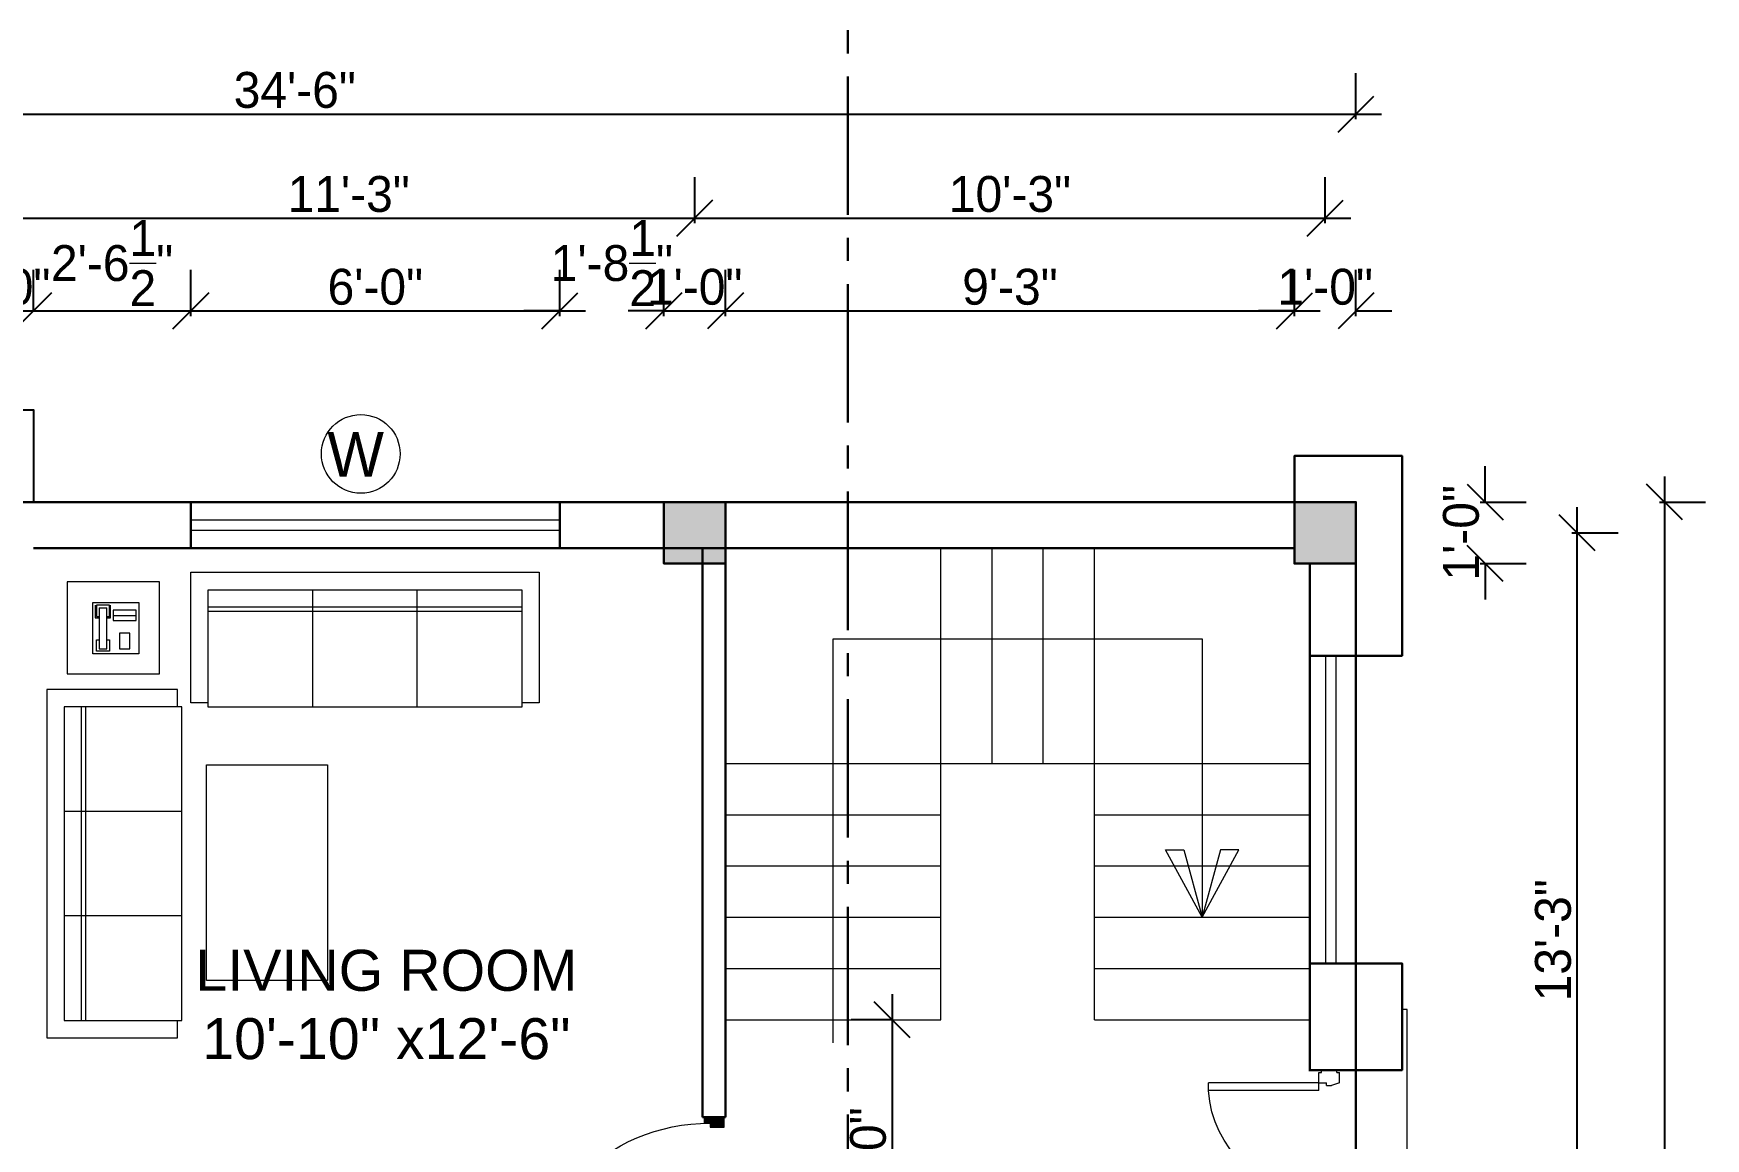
# Model space of a CAD drawing. Header units: inches. Extents: x 28835 to 36795, y -18828 to -9750.
# Drawn here: x 30231.9 to 30558.1, y -10194.8 to -9979.2 of the extents above; entities that cross this region are included whole.
import ezdxf

# ---------------------------------------------------------------- set-up
doc = ezdxf.new("R2010")
doc.units = ezdxf.units.IN
doc.header["$LTSCALE"] = 12
doc.header["$MEASUREMENT"] = 0
doc.linetypes.add('CENTER2', pattern=[1.125, 0.75, -0.125, 0.125, -0.125])
doc.layers.add('06. Text', color=114, linetype='Continuous')
doc.layers.add('door', color=8, linetype='Continuous')
for name, color, linetype, lineweight in [('colum', 250, 'Continuous', 30), ('dimention', 5, 'Continuous', 9), ('Door Window', 45, 'Continuous', 15), ('F-FURNITURE', 32, 'Continuous', 13), ('Ha2', 31, 'Continuous', 0), ('N_DOOR', 32, 'Continuous', 13), ('STAIRCASE', 6, 'Continuous', 9), ('Text', 7, 'Continuous', 5), ('Wall', 1, 'Continuous', 30), ('WIN', 140, 'Continuous', 15), ('window', 6, 'Continuous', 9)]:
    doc.layers.add(name, color=color, linetype=linetype, lineweight=lineweight)
doc.styles.add('Bijay', font='', dxfattribs={"height": 8})
doc.styles.add('KBS', font='GOTHIC.TTF')
doc.styles.add('Times', font='GOTHIC.TTF')
doc.styles.get('Bijay').set_extended_font_data('Serifa BT')
doc.dimstyles.new('D75', dxfattribs={"dimtxt": 7, "dimasz": 7, "dimexe": 8, "dimexo": 24, "dimgap": 1, "dimtad": 1, "dimdec": 1, "dimzin": 3, "dimdsep": 46, "dimlunit": 4, "dimtxsty": 'Times', "dimblk": 'OBLIQUE', "dimcen": 0, "dimdle": 5, "dimaunit": 1, "dimadec": 3, "dimazin": 0, "dimtfac": 1, "dimtdec": 1, "dimtix": 1, "dimtofl": 0, "dimtmove": 1, "dimatfit": 0, "dimldrblk": 'OBLIQUE', "dimfxl": 1, "dimfxlon": 1, "dimtolj": 1, "dimtzin": 0, "dimarcsym": 0})

# ---------------------------------------------------------------- blocks, each defined once
blk = doc.blocks.new('A$C14DB2C7F')
at = {"layer": 'Door Window'}
for p, q in [((2.5, 2), (2.5, 23.45)), ((4, 23.45), (2.5, 23.45)), ((4, 2), (4, 23.45)), ((44, 2), (44, 23.45)), ((44, 23.45), (45.5, 23.45)), ((45.5, 2), (45.5, 23.45)), ((0, -1.5), (0, 1.5)), ((0.5, 1.5), (0, 1.5)), ((0.5, 2), (0.5, 1.5)), ((2.5, 2), (0.5, 2)), ((2.5, 2), (2.5, 0.5)), ((4, 2), (2.5, 2)), ((3, 0.5), (2.5, 0.5)), ((3, 0.5), (3, -0.5)), ((44, 2), (45.5, 2)), ((45, 0.5), (45.5, 0.5)), ((45, 0.5), (45, -0.5)), ((45.5, 2), (45.5, 0.5)), ((45.5, 2), (47.5, 2)), ((47.5, 2), (47.5, 1.5)), ((47.5, 1.5), (48, 1.5)), ((48, -1.5), (48, 1.5)), ((0.5, -1.5), (0, -1.5)), ((0.5, -1.5), (0.5, -2)), ((2.5, -2), (0.5, -2)), ((2.5, -2), (3, -0.5)), ((45.5, -2), (45, -0.5)), ((45.5, -2), (47.5, -2)), ((47.5, -1.5), (47.5, -2)), ((47.5, -1.5), (48, -1.5))]:
    blk.add_line(p, q, dxfattribs=at)
for centre, start, end in [((2.5, 2), 0, 85.9994), ((45.5, 2), 94.0006, 180)]:
    blk.add_arc(centre, 21.5, start, end, dxfattribs=at)
blk = doc.blocks.new('D1000')
at = {"linetype": 'Continuous'}
for points in [[(30, 50), (30, 20), (50, 20), (50, -50), (0, -50), (0, 50)], [(970, 50), (970, 20), (950, 20), (950, -50), (1000, -50), (1000, 50)]]:
    blk.add_hatch(color=256, dxfattribs=at).paths.add_polyline_path(points)
at = {"color": 0, "linetype": 'Continuous'}
for p, q in [((950, 20), (950, 959.8)), ((970, 50), (970, 960))]:
    blk.add_line(p, q, dxfattribs=at)
at = {"linetype": 'Continuous'}
for points in [[(30, 50), (30, 20), (50, 20), (50, -50), (0, -50), (0, 50)], [(970, 50), (970, 20), (950, 20), (950, -50), (1000, -50), (1000, 50)]]:
    blk.add_lwpolyline(points, close=True, dxfattribs=at)
blk.add_arc((970, 20), 940, 90, 180, dxfattribs=at)
blk = doc.blocks.new('I_FURN_SOFA_LONG_P')
at = {"color": 0, "linetype": 'ByBlock'}
for p, q in [((40, 0), (-40, 0)), ((-40, 0), (-40, -30)), ((40, -30), (40, 0)), ((-36, -4), (-36, -31)), ((36, -4), (-36, -4)), ((-12, -31), (-12, -4)), ((12, -31), (12, -4)), ((36, -31), (36, -4)), ((-36, -8), (36, -8)), ((-36, -9), (36, -9)), ((-40, -30), (-36, -30)), ((36, -30), (40, -30)), ((-36, -31), (36, -31))]:
    blk.add_line(p, q, dxfattribs=at)
blk = doc.blocks.new('t1')
at = {"layer": 'F-FURNITURE', "ltscale": 0.3}
for p, q in [((167725.04, -53224.27), (167734.04, -53224.27)), ((167725.04, -53234.27), (167725.04, -53224.27)), ((167730.79, -53224.77), (167733.29, -53224.77)), ((167730.79, -53227.02), (167730.79, -53224.77)), ((167733.29, -53224.77), (167733.29, -53227.02)), ((167734.04, -53224.27), (167734.04, -53234.27)), ((167728.79, -53225.27), (167726.79, -53225.27)), ((167726.79, -53225.27), (167726.79, -53228.27)), ((167726.79, -53228.27), (167728.79, -53228.27)), ((167728.79, -53228.27), (167728.79, -53225.27)), ((167731.29, -53227.02), (167730.79, -53227.02)), ((167732.79, -53225.27), (167731.29, -53225.27)), ((167731.29, -53225.27), (167731.29, -53233.27)), ((167732.79, -53233.27), (167732.79, -53225.27)), ((167733.29, -53227.02), (167732.79, -53227.02)), ((167730.04, -53230.77), (167725.54, -53230.77)), ((167725.54, -53230.77), (167725.54, -53232.77)), ((167730.04, -53232.77), (167730.04, -53230.77)), ((167730.54, -53231.27), (167730.54, -53233.77)), ((167731.29, -53231.27), (167730.54, -53231.27)), ((167730.79, -53231.52), (167730.79, -53233.77)), ((167731.29, -53231.52), (167730.79, -53231.52)), ((167733.54, -53231.27), (167732.79, -53231.27)), ((167733.29, -53231.52), (167732.79, -53231.52)), ((167733.29, -53233.77), (167733.29, -53231.52)), ((167733.54, -53233.77), (167733.54, -53231.27)), ((167734.04, -53234.27), (167725.04, -53234.27)), ((167730.04, -53231.77), (167725.54, -53231.77)), ((167725.54, -53232.77), (167730.04, -53232.77)), ((167730.79, -53233.77), (167733.29, -53233.77)), ((167732.79, -53233.27), (167731.29, -53233.27))]:
    blk.add_line(p, q, dxfattribs=at)
blk.add_lwpolyline([(167739.01, -53220.34), (167721.01, -53220.34), (167721.01, -53238.34), (167739.01, -53238.34)], close=True, dxfattribs=at)
blk = doc.blocks.new('_Oblique')
at = {"color": 0, "linetype": 'ByBlock', "lineweight": -2}
blk.add_line((-0.5, -0.5), (0.5, 0.5), dxfattribs=at)
blk = doc.blocks.new('*D151')
at = {"layer": 'Defpoints', "color": 0, "ltscale": 12, "transparency": 16777216}
for p in [(30408.94, -10171.6), (30399.45, -10229.6), (30408.94, -10229.6)]:
    blk.add_point(p, dxfattribs=at)
at = {"layer": 'dimention', "color": 0, "lineweight": -2, "ltscale": 12, "transparency": 16777216}
for p, q in [((30399.45, -10166.6), (30399.45, -10234.6)), ((30399.45, -10171.6), (30391.45, -10171.6)), ((30399.45, -10229.6), (30391.45, -10229.6))]:
    blk.add_line(p, q, dxfattribs=at)
at = {"layer": 'dimention', "color": 0, "lineweight": -2, "ltscale": 12, "transparency": 16777216, "xscale": 7, "yscale": 7, "zscale": 7}
for p, rotation in [((30399.45, -10171.6), 90), ((30399.45, -10229.6), 270)]:
    blk.add_blockref('_Oblique', p, dxfattribs=dict(at, rotation=rotation))
at = {"layer": 'dimention', "color": 0, "ltscale": 12, "transparency": 16777216, "insert": (30394.78, -10200.6), "char_height": 7, "attachment_point": 5, "rotation": 90, "style": 'Times'}
blk.add_mtext('\\A1;4\'-10"', dxfattribs=at)
blk = doc.blocks.new('*D155')
at = {"layer": 'Defpoints', "color": 0, "ltscale": 12, "transparency": 16777216}
for p in [(30231.94, -10033.32), (30231.94, -10052.6), (30219.94, -10070.6)]:
    blk.add_point(p, dxfattribs=at)
at = {"layer": 'dimention', "color": 0, "lineweight": -2, "ltscale": 12, "transparency": 16777216}
for p, q in [((30219.94, -10034.32), (30219.94, -10025.32)), ((30231.94, -10033.32), (30231.94, -10025.32)), ((30219.94, -10033.32), (30212.94, -10033.32)), ((30231.94, -10033.32), (30238.94, -10033.32))]:
    blk.add_line(p, q, dxfattribs=at)
at = {"layer": 'dimention', "color": 0, "lineweight": -2, "ltscale": 12, "transparency": 16777216, "xscale": 7, "yscale": 7, "zscale": 7}
blk.add_blockref('_Oblique', (30219.94, -10033.32), dxfattribs=at)
at = {"layer": 'dimention', "color": 0, "lineweight": -2, "ltscale": 12, "transparency": 16777216, "xscale": 7, "yscale": 7, "zscale": 7, "rotation": 180}
blk.add_blockref('_Oblique', (30231.94, -10033.32), dxfattribs=at)
at = {"layer": 'dimention', "color": 0, "ltscale": 12, "transparency": 16777216, "insert": (30225.94, -10028.65), "char_height": 7, "attachment_point": 5, "style": 'Times'}
blk.add_mtext('\\A1;1\'-0"', dxfattribs=at)
blk = doc.blocks.new('*D138')
at = {"layer": 'Defpoints', "color": 0, "ltscale": 12, "transparency": 16777216}
for p in [(30262.64, -10033.32), (30231.94, -10052.6), (30262.64, -10070.6)]:
    blk.add_point(p, dxfattribs=at)
at = {"layer": 'dimention', "color": 0, "lineweight": -2, "ltscale": 12, "transparency": 16777216}
for p, q in [((30231.94, -10033.32), (30231.94, -10025.32)), ((30262.64, -10034.32), (30262.64, -10025.32)), ((30226.94, -10033.32), (30267.64, -10033.32))]:
    blk.add_line(p, q, dxfattribs=at)
at = {"layer": 'dimention', "color": 0, "lineweight": -2, "ltscale": 12, "transparency": 16777216, "xscale": 7, "yscale": 7, "zscale": 7, "rotation": 180}
blk.add_blockref('_Oblique', (30231.94, -10033.32), dxfattribs=at)
at = {"layer": 'dimention', "color": 0, "lineweight": -2, "ltscale": 12, "transparency": 16777216, "xscale": 7, "yscale": 7, "zscale": 7}
blk.add_blockref('_Oblique', (30262.64, -10033.32), dxfattribs=at)
at = {"layer": 'dimention', "color": 0, "ltscale": 12, "transparency": 16777216, "insert": (30247.29, -10023.98), "char_height": 7, "attachment_point": 5, "style": 'Times'}
blk.add_mtext('\\A1;2\'-6{\\H1x;\\S1/2;}"', dxfattribs=at)
blk = doc.blocks.new('*D139')
at = {"layer": 'Defpoints', "color": 0, "ltscale": 12, "transparency": 16777216}
for p in [(30334.64, -10033.32), (30262.64, -10070.6), (30334.64, -10070.6)]:
    blk.add_point(p, dxfattribs=at)
at = {"layer": 'dimention', "color": 0, "lineweight": -2, "ltscale": 12, "transparency": 16777216}
for p, q in [((30262.64, -10034.32), (30262.64, -10025.32)), ((30334.64, -10034.32), (30334.64, -10025.32)), ((30257.64, -10033.32), (30339.64, -10033.32))]:
    blk.add_line(p, q, dxfattribs=at)
at = {"layer": 'dimention', "color": 0, "lineweight": -2, "ltscale": 12, "transparency": 16777216, "xscale": 7, "yscale": 7, "zscale": 7, "rotation": 180}
blk.add_blockref('_Oblique', (30262.64, -10033.32), dxfattribs=at)
at = {"layer": 'dimention', "color": 0, "lineweight": -2, "ltscale": 12, "transparency": 16777216, "xscale": 7, "yscale": 7, "zscale": 7}
blk.add_blockref('_Oblique', (30334.64, -10033.32), dxfattribs=at)
at = {"layer": 'dimention', "color": 0, "ltscale": 12, "transparency": 16777216, "insert": (30298.64, -10028.65), "char_height": 7, "attachment_point": 5, "style": 'Times'}
blk.add_mtext('\\A1;6\'-0"', dxfattribs=at)
blk = doc.blocks.new('*D140')
at = {"layer": 'Defpoints', "color": 0, "ltscale": 12, "transparency": 16777216}
for p in [(30354.94, -10033.32), (30334.64, -10070.6), (30354.94, -10070.6)]:
    blk.add_point(p, dxfattribs=at)
at = {"layer": 'dimention', "color": 0, "lineweight": -2, "ltscale": 12, "transparency": 16777216}
for p, q in [((30334.64, -10034.32), (30334.64, -10025.32)), ((30354.94, -10034.32), (30354.94, -10025.32)), ((30334.64, -10033.32), (30327.64, -10033.32)), ((30354.94, -10033.32), (30361.94, -10033.32))]:
    blk.add_line(p, q, dxfattribs=at)
at = {"layer": 'dimention', "color": 0, "lineweight": -2, "ltscale": 12, "transparency": 16777216, "xscale": 7, "yscale": 7, "zscale": 7}
blk.add_blockref('_Oblique', (30334.64, -10033.32), dxfattribs=at)
at = {"layer": 'dimention', "color": 0, "lineweight": -2, "ltscale": 12, "transparency": 16777216, "xscale": 7, "yscale": 7, "zscale": 7, "rotation": 180}
blk.add_blockref('_Oblique', (30354.94, -10033.32), dxfattribs=at)
at = {"layer": 'dimention', "color": 0, "ltscale": 12, "transparency": 16777216, "insert": (30344.79, -10023.98), "char_height": 7, "attachment_point": 5, "style": 'Times'}
blk.add_mtext('\\A1;1\'-8{\\H1x;\\S1/2;}"', dxfattribs=at)
blk = doc.blocks.new('*D141')
at = {"layer": 'Defpoints', "color": 0, "ltscale": 12, "transparency": 16777216}
for p in [(30366.94, -10033.32), (30354.94, -10070.6), (30366.94, -10070.6)]:
    blk.add_point(p, dxfattribs=at)
at = {"layer": 'dimention', "color": 0, "lineweight": -2, "ltscale": 12, "transparency": 16777216}
for p, q in [((30354.94, -10034.32), (30354.94, -10025.32)), ((30366.94, -10034.32), (30366.94, -10025.32)), ((30354.94, -10033.32), (30347.94, -10033.32)), ((30366.94, -10033.32), (30373.94, -10033.32))]:
    blk.add_line(p, q, dxfattribs=at)
at = {"layer": 'dimention', "color": 0, "lineweight": -2, "ltscale": 12, "transparency": 16777216, "xscale": 7, "yscale": 7, "zscale": 7}
blk.add_blockref('_Oblique', (30354.94, -10033.32), dxfattribs=at)
at = {"layer": 'dimention', "color": 0, "lineweight": -2, "ltscale": 12, "transparency": 16777216, "xscale": 7, "yscale": 7, "zscale": 7, "rotation": 180}
blk.add_blockref('_Oblique', (30366.94, -10033.32), dxfattribs=at)
at = {"layer": 'dimention', "color": 0, "ltscale": 12, "transparency": 16777216, "insert": (30360.94, -10028.65), "char_height": 7, "attachment_point": 5, "style": 'Times'}
blk.add_mtext('\\A1;1\'-0"', dxfattribs=at)
blk = doc.blocks.new('*D142')
at = {"layer": 'Defpoints', "color": 0, "ltscale": 12, "transparency": 16777216}
for p in [(30477.94, -10033.32), (30366.94, -10070.6), (30477.94, -10070.6)]:
    blk.add_point(p, dxfattribs=at)
at = {"layer": 'dimention', "color": 0, "lineweight": -2, "ltscale": 12, "transparency": 16777216}
for p, q in [((30366.94, -10034.32), (30366.94, -10025.32)), ((30477.94, -10034.32), (30477.94, -10025.32)), ((30361.94, -10033.32), (30482.94, -10033.32))]:
    blk.add_line(p, q, dxfattribs=at)
at = {"layer": 'dimention', "color": 0, "lineweight": -2, "ltscale": 12, "transparency": 16777216, "xscale": 7, "yscale": 7, "zscale": 7, "rotation": 180}
blk.add_blockref('_Oblique', (30366.94, -10033.32), dxfattribs=at)
at = {"layer": 'dimention', "color": 0, "lineweight": -2, "ltscale": 12, "transparency": 16777216, "xscale": 7, "yscale": 7, "zscale": 7}
blk.add_blockref('_Oblique', (30477.94, -10033.32), dxfattribs=at)
at = {"layer": 'dimention', "color": 0, "ltscale": 12, "transparency": 16777216, "insert": (30422.44, -10028.65), "char_height": 7, "attachment_point": 5, "style": 'Times'}
blk.add_mtext('\\A1;9\'-3"', dxfattribs=at)
blk = doc.blocks.new('*D143')
at = {"layer": 'Defpoints', "color": 0, "ltscale": 12, "transparency": 16777216}
for p in [(30489.94, -10033.32), (30477.94, -10070.6), (30489.94, -10070.6)]:
    blk.add_point(p, dxfattribs=at)
at = {"layer": 'dimention', "color": 0, "lineweight": -2, "ltscale": 12, "transparency": 16777216}
for p, q in [((30477.94, -10034.32), (30477.94, -10025.32)), ((30489.94, -10034.32), (30489.94, -10025.32)), ((30477.94, -10033.32), (30470.94, -10033.32)), ((30489.94, -10033.32), (30496.94, -10033.32))]:
    blk.add_line(p, q, dxfattribs=at)
at = {"layer": 'dimention', "color": 0, "lineweight": -2, "ltscale": 12, "transparency": 16777216, "xscale": 7, "yscale": 7, "zscale": 7}
blk.add_blockref('_Oblique', (30477.94, -10033.32), dxfattribs=at)
at = {"layer": 'dimention', "color": 0, "lineweight": -2, "ltscale": 12, "transparency": 16777216, "xscale": 7, "yscale": 7, "zscale": 7, "rotation": 180}
blk.add_blockref('_Oblique', (30489.94, -10033.32), dxfattribs=at)
at = {"layer": 'dimention', "color": 0, "ltscale": 12, "transparency": 16777216, "insert": (30483.94, -10028.65), "char_height": 7, "attachment_point": 5, "style": 'Times'}
blk.add_mtext('\\A1;1\'-0"', dxfattribs=at)
blk = doc.blocks.new('*D145')
at = {"layer": 'Defpoints', "color": 0, "ltscale": 12, "transparency": 16777216}
for p in [(30360.94, -10015.22), (30225.94, -10070.6), (30360.94, -10070.6)]:
    blk.add_point(p, dxfattribs=at)
at = {"layer": 'dimention', "color": 0, "lineweight": -2, "ltscale": 12, "transparency": 16777216}
for p, q in [((30225.94, -10016.22), (30225.94, -10007.22)), ((30360.94, -10016.22), (30360.94, -10007.22)), ((30220.94, -10015.22), (30365.94, -10015.22))]:
    blk.add_line(p, q, dxfattribs=at)
at = {"layer": 'dimention', "color": 0, "lineweight": -2, "ltscale": 12, "transparency": 16777216, "xscale": 7, "yscale": 7, "zscale": 7, "rotation": 180}
blk.add_blockref('_Oblique', (30225.94, -10015.22), dxfattribs=at)
at = {"layer": 'dimention', "color": 0, "lineweight": -2, "ltscale": 12, "transparency": 16777216, "xscale": 7, "yscale": 7, "zscale": 7}
blk.add_blockref('_Oblique', (30360.94, -10015.22), dxfattribs=at)
at = {"layer": 'dimention', "color": 0, "ltscale": 12, "transparency": 16777216, "insert": (30293.44, -10010.55), "char_height": 7, "attachment_point": 5, "style": 'Times'}
blk.add_mtext('\\A1;11\'-3"', dxfattribs=at)
blk = doc.blocks.new('*D146')
at = {"layer": 'Defpoints', "color": 0, "ltscale": 12, "transparency": 16777216}
for p in [(30483.94, -10015.22), (30360.94, -10070.6), (30483.94, -10070.6)]:
    blk.add_point(p, dxfattribs=at)
at = {"layer": 'dimention', "color": 0, "lineweight": -2, "ltscale": 12, "transparency": 16777216}
for p, q in [((30360.94, -10016.22), (30360.94, -10007.22)), ((30483.94, -10016.22), (30483.94, -10007.22)), ((30355.94, -10015.22), (30488.94, -10015.22))]:
    blk.add_line(p, q, dxfattribs=at)
at = {"layer": 'dimention', "color": 0, "lineweight": -2, "ltscale": 12, "transparency": 16777216, "xscale": 7, "yscale": 7, "zscale": 7, "rotation": 180}
blk.add_blockref('_Oblique', (30360.94, -10015.22), dxfattribs=at)
at = {"layer": 'dimention', "color": 0, "lineweight": -2, "ltscale": 12, "transparency": 16777216, "xscale": 7, "yscale": 7, "zscale": 7}
blk.add_blockref('_Oblique', (30483.94, -10015.22), dxfattribs=at)
at = {"layer": 'dimention', "color": 0, "ltscale": 12, "transparency": 16777216, "insert": (30422.44, -10010.55), "char_height": 7, "attachment_point": 5, "style": 'Times'}
blk.add_mtext('\\A1;10\'-3"', dxfattribs=at)
blk = doc.blocks.new('*D118')
at = {"layer": 'Defpoints', "color": 0, "ltscale": 12, "transparency": 16777216}
for p in [(30489.94, -9994.93), (30489.94, -10070.6), (30075.92, -10171.1)]:
    blk.add_point(p, dxfattribs=at)
at = {"layer": 'dimention', "color": 0, "lineweight": -2, "ltscale": 12, "transparency": 16777216}
for p, q in [((30075.92, -9995.93), (30075.92, -9986.93)), ((30489.94, -9995.93), (30489.94, -9986.93)), ((30070.92, -9994.93), (30494.94, -9994.93))]:
    blk.add_line(p, q, dxfattribs=at)
at = {"layer": 'dimention', "color": 0, "lineweight": -2, "ltscale": 12, "transparency": 16777216, "xscale": 7, "yscale": 7, "zscale": 7, "rotation": 180}
blk.add_blockref('_Oblique', (30075.92, -9994.93), dxfattribs=at)
at = {"layer": 'dimention', "color": 0, "lineweight": -2, "ltscale": 12, "transparency": 16777216, "xscale": 7, "yscale": 7, "zscale": 7}
blk.add_blockref('_Oblique', (30489.94, -9994.93), dxfattribs=at)
at = {"layer": 'dimention', "color": 0, "ltscale": 12, "transparency": 16777216, "insert": (30282.93, -9990.25), "char_height": 7, "attachment_point": 5, "style": 'Times'}
blk.add_mtext('\\A1;34\'-6"', dxfattribs=at)
blk = doc.blocks.new('*D148')
at = {"layer": 'Defpoints', "color": 0, "ltscale": 12, "transparency": 16777216}
for p in [(30489.94, -10070.6), (30489.94, -10082.6), (30515.14, -10082.6)]:
    blk.add_point(p, dxfattribs=at)
at = {"layer": 'dimention', "color": 0, "lineweight": -2, "ltscale": 12, "transparency": 16777216}
for p, q in [((30515.14, -10070.6), (30515.14, -10063.6)), ((30514.14, -10070.6), (30523.14, -10070.6)), ((30514.14, -10082.6), (30523.14, -10082.6)), ((30515.14, -10082.6), (30515.14, -10089.6))]:
    blk.add_line(p, q, dxfattribs=at)
at = {"layer": 'dimention', "color": 0, "lineweight": -2, "ltscale": 12, "transparency": 16777216, "xscale": 7, "yscale": 7, "zscale": 7}
for p, rotation in [((30515.14, -10070.6), 270), ((30515.14, -10082.6), 90)]:
    blk.add_blockref('_Oblique', p, dxfattribs=dict(at, rotation=rotation))
at = {"layer": 'dimention', "color": 0, "ltscale": 12, "transparency": 16777216, "insert": (30510.46, -10076.6), "char_height": 7, "attachment_point": 5, "rotation": 90, "style": 'Times'}
blk.add_mtext('\\A1;1\'-0"', dxfattribs=at)
blk = doc.blocks.new('*D121')
at = {"layer": 'Defpoints', "color": 0, "ltscale": 12, "transparency": 16777216}
for p in [(30483.45, -10076.6), (30533.08, -10076.6), (30483.45, -10235.6)]:
    blk.add_point(p, dxfattribs=at)
at = {"layer": 'dimention', "color": 0, "lineweight": -2, "ltscale": 12, "transparency": 16777216}
for p, q in [((30533.08, -10240.6), (30533.08, -10071.6)), ((30532.08, -10076.6), (30541.08, -10076.6)), ((30532.08, -10235.6), (30541.08, -10235.6))]:
    blk.add_line(p, q, dxfattribs=at)
at = {"layer": 'dimention', "color": 0, "lineweight": -2, "ltscale": 12, "transparency": 16777216, "xscale": 7, "yscale": 7, "zscale": 7}
for p, rotation in [((30533.08, -10076.6), 90), ((30533.08, -10235.6), 270)]:
    blk.add_blockref('_Oblique', p, dxfattribs=dict(at, rotation=rotation))
at = {"layer": 'dimention', "color": 0, "ltscale": 12, "transparency": 16777216, "insert": (30528.41, -10156.1), "char_height": 7, "attachment_point": 5, "rotation": 90, "style": 'Times'}
blk.add_mtext('\\A1;13\'-3"', dxfattribs=at)
blk = doc.blocks.new('*D122')
at = {"layer": 'Defpoints', "color": 0, "ltscale": 12, "transparency": 16777216}
for p in [(30483.45, -10070.6), (30483.45, -10397.6), (30550.14, -10397.6)]:
    blk.add_point(p, dxfattribs=at)
at = {"layer": 'dimention', "color": 0, "lineweight": -2, "ltscale": 12, "transparency": 16777216}
for p, q in [((30550.14, -10065.6), (30550.14, -10402.6)), ((30549.14, -10070.6), (30558.14, -10070.6)), ((30549.14, -10397.6), (30558.14, -10397.6))]:
    blk.add_line(p, q, dxfattribs=at)
at = {"layer": 'dimention', "color": 0, "lineweight": -2, "ltscale": 12, "transparency": 16777216, "xscale": 7, "yscale": 7, "zscale": 7}
for p, rotation in [((30550.14, -10070.6), 90), ((30550.14, -10397.6), 270)]:
    blk.add_blockref('_Oblique', p, dxfattribs=dict(at, rotation=rotation))
at = {"layer": 'dimention', "color": 0, "ltscale": 12, "transparency": 16777216, "insert": (30545.46, -10234.1), "char_height": 7, "attachment_point": 5, "rotation": 90, "style": 'Times'}
blk.add_mtext('\\A1;27\'-3"', dxfattribs=at)

msp = doc.modelspace()

# ---------------------------------------------------------------- hatches: boundary and pattern name
at = {"layer": 'Ha2'}
for points in [[(30366.94, -10082.6), (30366.94, -10070.6), (30354.94, -10070.6), (30354.94, -10082.6)], [(30489.94, -10082.6), (30489.94, -10070.6), (30477.94, -10070.6), (30477.94, -10082.6)]]:
    msp.add_hatch(color=256, dxfattribs=at).paths.add_polyline_path(points)

# ---------------------------------------------------------------- linework, layer by layer
at = {"layer": 'colum'}
for points in [[(30366.94, -10082.6), (30366.94, -10070.6), (30354.94, -10070.6), (30354.94, -10082.6)], [(30489.94, -10082.6), (30489.94, -10070.6), (30477.94, -10070.6), (30477.94, -10082.6)]]:
    msp.add_lwpolyline(points, close=True, dxfattribs=at)
at = {"layer": 'Defpoints', "ltscale": 12}
msp.add_lwpolyline([(30075.92, -10171.1), (30105.94, -10171.1), (30105.94, -10052.6), (30231.94, -10052.6), (30231.94, -10070.6), (30489.94, -10070.6), (30489.94, -10397.6), (30075.92, -10397.6), (30075.92, -10171.1)], dxfattribs=at)
at = {"layer": 'F-FURNITURE', "ltscale": 0.3}
msp.add_lwpolyline([(30265.7, -10121.89), (30289.29, -10121.89), (30289.29, -10163.95), (30265.7, -10163.95)], close=True, dxfattribs=at)
at = {"layer": 'STAIRCASE'}
for p, q in [((30408.94, -10171.6), (30408.94, -10079.6)), ((30418.94, -10121.6), (30418.94, -10079.6)), ((30428.94, -10121.6), (30428.94, -10079.6)), ((30438.94, -10171.6), (30438.94, -10079.6)), ((30366.94, -10121.6), (30480.94, -10121.6)), ((30366.94, -10131.6), (30408.94, -10131.6)), ((30438.94, -10131.6), (30480.94, -10131.6)), ((30366.94, -10141.6), (30408.94, -10141.6)), ((30438.94, -10141.6), (30480.94, -10141.6)), ((30366.94, -10151.6), (30408.94, -10151.6)), ((30438.94, -10151.6), (30480.94, -10151.6)), ((30366.94, -10161.6), (30408.94, -10161.6)), ((30438.94, -10161.6), (30480.94, -10161.6)), ((30366.94, -10171.6), (30408.94, -10171.6)), ((30438.94, -10171.6), (30480.94, -10171.6))]:
    msp.add_line(p, q, dxfattribs=at)
for points in [[(30387.94, -10176.13), (30387.94, -10097.27), (30459.94, -10097.27), (30459.94, -10151.6)], [(30459.94, -10151.6), (30452.8, -10138.46), (30456.34, -10138.46), (30459.94, -10151.6)], [(30459.94, -10151.6), (30467.09, -10138.46), (30463.54, -10138.46), (30459.94, -10151.6)], [(30489.94, -10181.42), (30489.94, -10241.29), (30499.94, -10241.29), (30499.94, -10169.6), (30498.94, -10169.6)]]:
    msp.add_lwpolyline(points, dxfattribs=at)
at = {"layer": 'Text'}
msp.add_circle((30295.8, -10061.21), 7.67, dxfattribs=at)
at = {"layer": 'Wall'}
for p, q in [((30477.94, -10070.6), (30225.94, -10070.6)), ((30231.94, -10079.6), (30477.94, -10079.6)), ((30362.44, -10079.6), (30362.44, -10190.6)), ((30366.94, -10082.6), (30366.94, -10190.6)), ((30480.94, -10181.6), (30480.94, -10082.6)), ((30489.94, -10229.6), (30489.94, -10082.6)), ((30362.44, -10190.6), (30366.94, -10190.6))]:
    msp.add_line(p, q, dxfattribs=at)
at = {"layer": 'Wall', "ltscale": 12}
for p, q in [((30262.64, -10070.6), (30262.64, -10079.6)), ((30334.64, -10070.6), (30334.64, -10079.6))]:
    msp.add_line(p, q, dxfattribs=at)
at = {"layer": 'Wall', "linetype": 'CENTER2', "ltscale": 3}
msp.add_lwpolyline([(30413.48, -9947.07), (30390.8, -9947.07), (30390.8, -10540.57), (30413.48, -10540.57)], dxfattribs=at)
at = {"layer": 'Wall', "ltscale": 12}
for points in [[(30477.94, -10070.6), (30477.94, -10061.6), (30495.94, -10061.6), (30498.94, -10061.6), (30498.94, -10100.6), (30480.94, -10100.6)], [(30480.94, -10160.6), (30489.94, -10160.6), (30498.94, -10160.6), (30498.94, -10181.42), (30480.94, -10181.42)]]:
    msp.add_lwpolyline(points, dxfattribs=at)
at = {"layer": 'WIN', "ltscale": 12}
for p, q in [((30484, -10100.6), (30484, -10160.6)), ((30486, -10100.6), (30486, -10160.6))]:
    msp.add_line(p, q, dxfattribs=at)
at = {"layer": 'window', "ltscale": 12}
for p, q in [((30262.64, -10074.1), (30334.64, -10074.1)), ((30262.64, -10076.1), (30334.64, -10076.1))]:
    msp.add_line(p, q, dxfattribs=at)

# ---------------------------------------------------------------- block references
at = {"layer": 'door', "xscale": -1.003626009929045, "yscale": 1.003626009929045, "zscale": 1.003626009929045, "rotation": 90}
msp.add_blockref('A$C14DB2C7F', (30484.69, -10181.42), dxfattribs=at)
at = {"layer": 'F-FURNITURE', "xscale": -0.8500000000931323, "yscale": 0.8499999999767169, "zscale": 0.8499999999985448}
msp.add_blockref('I_FURN_SOFA_LONG_P', (30296.63, -10084.3), dxfattribs=at)
at = {"layer": 'F-FURNITURE', "rotation": 180}
msp.add_blockref('t1', (197977.54, -63324.48), dxfattribs=at)
at = {"layer": 'F-FURNITURE', "xscale": 0.8500000000931323, "yscale": 0.8500000000931323, "zscale": 0.8500000000931323, "rotation": 90}
msp.add_blockref('I_FURN_SOFA_LONG_P', (30234.53, -10141.16), dxfattribs=at)
at = {"layer": 'N_DOOR', "xscale": -0.03899999987334013, "yscale": 0.03899999998975545, "zscale": 0.03900000001885928, "rotation": 90}
msp.add_blockref('D1000', (30364.73, -10190.6), dxfattribs=at)

# ---------------------------------------------------------------- texts
at = {"layer": '06. Text', "ltscale": 0.3, "insert": (30300.8, -10168.68), "char_height": 8, "width": 99.1644, "attachment_point": 5, "style": 'Bijay'}
msp.add_mtext('{\\fArial|b0|i0|c0|p34;LIVING ROOM\\P10\'-10" x12\'-6"}', dxfattribs=at)
at = {"layer": 'Text', "insert": (30300.32, -10061.31), "char_height": 8.75, "attachment_point": 6, "style": 'KBS'}
msp.add_mtext('W', dxfattribs=at)

# ---------------------------------------------------------------- dimensions: what is measured, and where the dimension line sits
at = {"layer": 'dimention', "ltscale": 12}
for base, p1, p2, picture, middle in [((30489.94, -9994.93), (30075.92, -10171.1), (30489.94, -10070.6), '*D118', (30282.93, -9990.25)), ((30360.94, -10015.22), (30225.94, -10070.6), (30360.94, -10070.6), '*D145', (30293.44, -10010.55)), ((30483.94, -10015.22), (30360.94, -10070.6), (30483.94, -10070.6), '*D146', (30422.44, -10010.55)), ((30262.64, -10033.32), (30231.94, -10052.6), (30262.64, -10070.6), '*D138', (30247.29, -10023.98)), ((30354.94, -10033.32), (30334.64, -10070.6), (30354.94, -10070.6), '*D140', (30344.79, -10023.98)), ((30231.94, -10033.32), (30219.94, -10070.6), (30231.94, -10052.6), '*D155', (30225.94, -10028.65)), ((30334.64, -10033.32), (30262.64, -10070.6), (30334.64, -10070.6), '*D139', (30298.64, -10028.65)), ((30366.94, -10033.32), (30354.94, -10070.6), (30366.94, -10070.6), '*D141', (30360.94, -10028.65)), ((30477.94, -10033.32), (30366.94, -10070.6), (30477.94, -10070.6), '*D142', (30422.44, -10028.65)), ((30489.94, -10033.32), (30477.94, -10070.6), (30489.94, -10070.6), '*D143', (30483.94, -10028.65))]:
    dim = msp.add_linear_dim(base=base, p1=p1, p2=p2, dimstyle='D75', dxfattribs=at)
    dim.commit()
    dim.dimension.update_dxf_attribs({"geometry": picture, "text_midpoint": middle})
for base, p1, p2, picture, middle in [((30550.14, -10397.6), (30483.45, -10070.6), (30483.45, -10397.6), '*D122', (30545.46, -10234.1)), ((30515.14, -10082.6), (30489.94, -10070.6), (30489.94, -10082.6), '*D148', (30510.46, -10076.6)), ((30533.08, -10076.6), (30483.45, -10235.6), (30483.45, -10076.6), '*D121', (30528.41, -10156.1)), ((30399.45, -10229.6), (30408.94, -10171.6), (30408.94, -10229.6), '*D151', (30394.78, -10200.6))]:
    dim = msp.add_linear_dim(base=base, p1=p1, p2=p2, angle=90, dimstyle='D75', dxfattribs=at)
    dim.commit()
    dim.dimension.update_dxf_attribs({"geometry": picture, "text_midpoint": middle})

doc.saveas('drawing.dxf')
